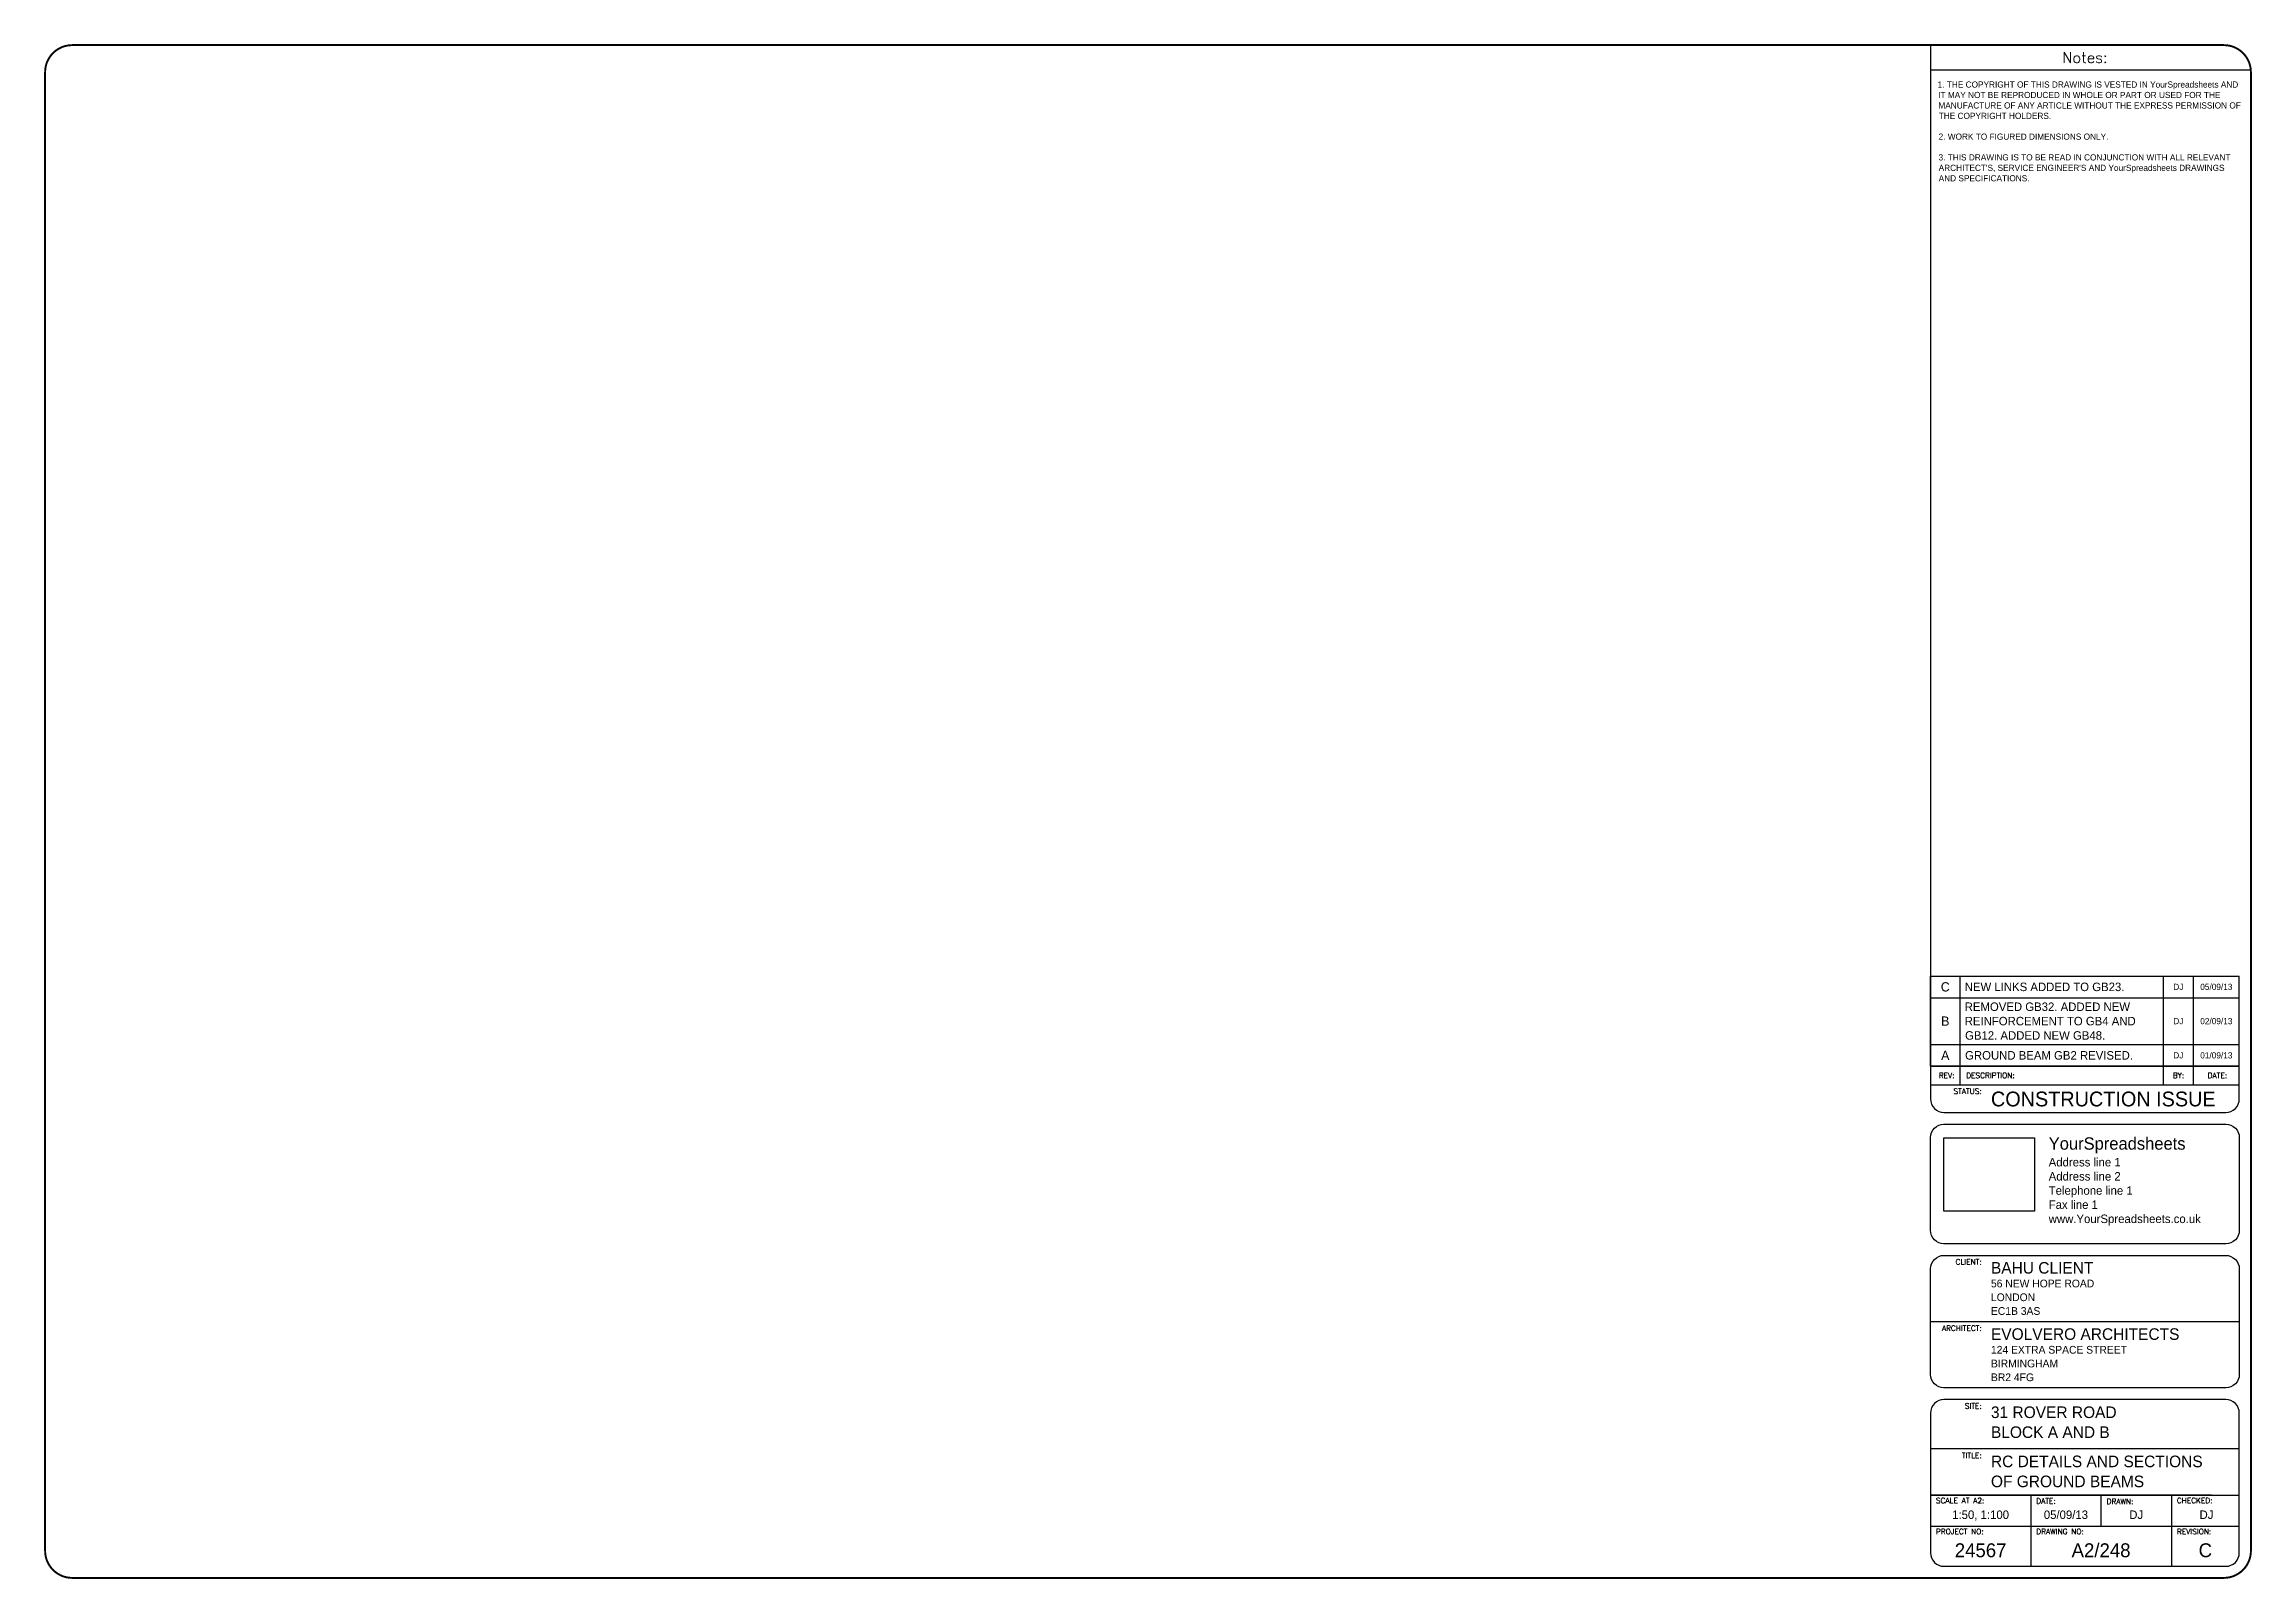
# Paper-space layout 'A2' of a CAD drawing. Extents: x 126 to 697, y 92 to 490.
import ezdxf
from ezdxf.enums import TextEntityAlignment as Align

# ---------------------------------------------------------------- set-up
doc = ezdxf.new("R2010")
doc.units = 0
doc.layers.get('0').update_dxf_attribs({"linetype": 'CONTINUOUS'})
for name, color, linetype in [('YS-TEXT-LARGE', 250, 'CONTINUOUS'), ('YS-TEXT-MEDIUM', 6, 'CONTINUOUS'), ('YS-TEXT-SMALL', 2, 'CONTINUOUS'), ('YS-TITLEBLOCK-BORDERS', 154, 'CONTINUOUS'), ('YS-TITLEBLOCK-TEXT-NONEDITABLE', 154, 'CONTINUOUS')]:
    doc.layers.add(name, color=color, linetype=linetype)
doc.styles.add('ROMANS', font='romans.shx')
doc.styles.add('YS TEXT', font='GOTHIC.TTF')
picture_1 = doc.add_image_def('image1.jpg', size_in_pixel=(739, 600))

# ---------------------------------------------------------------- blocks, each defined once
blk = doc.blocks.new('*U2')
at = {"layer": 'YS-TITLEBLOCK-BORDERS'}
for points in [[(0, 7), (100, 7)], [(0, 0), (0, 7)], [(0, 0), (100, 0)], [(9.61, 0), (9.61, 7)], [(75.41, 0), (75.41, 7)], [(85.13, 0), (85.13, 7)], [(100, 0), (100, 7)]]:
    blk.add_lwpolyline(points, dxfattribs=at)
at = {"layer": 'YS-TEXT-SMALL', "style": 'YS TEXT'}
for tag, height, p in [('rev', 3, (4.8, 3.5)), ('by', 2, (80.27, 3.5)), ('date', 2, (92.57, 3.5))]:
    blk.add_attdef(tag, text='', height=height, dxfattribs=at).set_placement(p, align=Align.MIDDLE_CENTER)
blk.add_attdef('description_001', (11.23, 2.44), '', height=2.75, dxfattribs=at)
blk = doc.blocks.new('*U11')
at = {"layer": 'YS-TITLEBLOCK-BORDERS'}
for points in [[(0, 15.17), (100, 15.17)], [(0, 0), (0, 15.17)], [(9.61, 0), (9.61, 15.17)], [(75.41, 0), (75.41, 15.17)], [(85.13, 0), (85.13, 15.17)], [(100, 0), (100, 15.17)], [(0, 0), (100, 0)]]:
    blk.add_lwpolyline(points, dxfattribs=at)
at = {"layer": 'YS-TEXT-SMALL', "style": 'YS TEXT'}
for tag, height, p in [('rev', 3, (4.8, 7.59)), ('by', 2, (80.27, 7.59)), ('date', 2, (92.57, 7.59))]:
    blk.add_attdef(tag, text='', height=height, dxfattribs=at).set_placement(p, align=Align.MIDDLE_CENTER)
blk.add_attdef('description_001', (11.23, 6.52), '', height=2.75, dxfattribs=at)
blk = doc.blocks.new('*U19')
at = {"layer": 'YS-TITLEBLOCK-BORDERS', "linetype": 'Continuous'}
blk.add_line((488.83, 391.07), (571.83, 391.07), dxfattribs=at)
at = {"layer": 'YS-TITLEBLOCK-BORDERS', "linetype": 'Continuous', "const_width": 0.5}
blk.add_lwpolyline([(7.5, 397.47), (564.83, 397.47, -0.414214), (571.83, 390.47), (571.83, 7.5, -0.414214), (564.83, 0.5), (7.5, 0.5, -0.414214), (0.5, 7.5), (0.5, 390.47, -0.414214)], format="xyb", close=True, dxfattribs=at)
at = {"layer": 'YS-TITLEBLOCK-BORDERS', "linetype": 'Continuous'}
for points in [[(488.83, 397.47), (488.83, 133.03), (568.83, 133.03)], [(496.51, 128.23), (496.51, 133.03)], [(549.16, 128.23), (549.16, 133.03)], [(556.93, 128.23), (556.93, 133.03)], [(488.83, 128.23), (568.83, 128.23)], [(488.83, 66.86), (568.83, 66.86)], [(568.83, 33.9), (488.83, 33.9)], [(561.63, 21.9), (488.83, 21.9), (568.83, 21.9)], [(514.81, 21.9), (514.81, 13.9), (514.81, 3.5)], [(533.02, 13.9), (533.02, 21.9)], [(551.23, 21.9), (551.23, 13.9), (551.23, 3.5)], [(488.83, 13.9), (568.83, 13.9)]]:
    blk.add_lwpolyline(points, dxfattribs=at)
for points in [[(492.33, 121.03), (565.33, 121.03, 0.414214), (568.83, 124.53), (568.83, 133.03), (488.83, 133.03), (488.83, 124.53, 0.414214)], [(492.33, 118.03), (565.33, 118.03, -0.414214), (568.83, 114.53), (568.83, 90.52, -0.414214), (565.33, 87.02), (492.33, 87.02, -0.414214), (488.83, 90.52), (488.83, 114.53, -0.414214)], [(488.83, 53.2), (488.83, 80.52, -0.414214), (492.33, 84.02), (565.33, 84.02, -0.414214), (568.83, 80.52), (568.83, 53.2, -0.414214), (565.33, 49.7), (492.33, 49.7, -0.414214)], [(488.83, 43.2), (488.83, 7, 0.414214), (492.33, 3.5), (565.33, 3.5, 0.414214), (568.83, 7), (568.83, 43.2, 0.414214), (565.33, 46.7), (492.33, 46.7, 0.414214)]]:
    blk.add_lwpolyline(points, format="xyb", close=True, dxfattribs=at)
at = {"layer": 'YS-TEXT-LARGE', "linetype": 'Continuous', "insert": (519.46, 114.6), "char_height": 7.2, "attachment_point": 1, "style": 'YS TEXT'}
blk.add_mtext('{\\H0.44444x;YourSpreadsheets\\P\\H0.68751x;Address line 1\\PAddress line 2\\PTelephone line 1\\PFax line 1\\Pwww.YourSpreadsheets.co.uk }', dxfattribs=at)
at = {"layer": 'YS-TEXT-MEDIUM', "style": 'YS TEXT'}
for tag, p, height in [('status', (504.5, 122.61), 3.84), ('client1', (504.5, 79.3), 3), ('client2', (504.5, 75.74), 2), ('client3', (504.5, 72.18), 2), ('client4', (504.5, 68.62), 2), ('architect1', (504.5, 62.14), 3), ('architect2', (504.5, 58.58), 2), ('architect3', (504.5, 55.02), 2), ('architect4', (504.5, 51.45), 2), ('site1', (504.5, 41.9), 3), ('site-single-line', (504.5, 38.36), 3.84), ('site2', (504.5, 36.74), 3), ('title1', (504.5, 29.17), 3), ('title-single-line', (504.5, 25.38), 3.84), ('title2', (504.5, 23.99), 3)]:
    blk.add_attdef(tag, p, '', height=height, dxfattribs=at)
for tag, height, p in [('scale', 2.2, (501.82, 16.86)), ('date', 2.2, (523.92, 16.86)), ('drawn', 2.2, (542.12, 16.86)), ('checked', 2.2, (560.33, 16.86)), ('project_number', 3.6, (501.82, 7.65)), ('drawing_number', 3.6, (533.02, 7.65)), ('revision', 3.6, (560.03, 7.65))]:
    blk.add_attdef(tag, text='', height=height, dxfattribs=at).set_placement(p, align=Align.MIDDLE_CENTER)
at = {"layer": 'YS-TEXT-SMALL', "style": 'YS TEXT'}
for tag, p in [('notes_001', (490.7, 386.47)), ('notes_002', (490.84, 383.76)), ('notes_003', (490.89, 381.05)), ('notes_004', (490.98, 378.34)), ('notes_005', (490.95, 372.97)), ('notes_006', (490.93, 367.6)), ('notes_007', (490.96, 364.89)), ('notes_008', (490.96, 362.18))]:
    blk.add_attdef(tag, p, '', height=1.6, dxfattribs=at)
at = {"layer": 'YS-TITLEBLOCK-TEXT-NONEDITABLE', "linetype": 'Continuous', "style": 'ROMANS'}
for s, insert, char_height, width, attachment_point in [('Notes:', (528.83, 394.27), 2.8, 54.776, 5), ('REV:', (493.03, 130.63), 1.4, 33.8, 5), ('STATUS:', (502.12, 127.24), 1.4, 30.1429, 3), ('DESCRIPTION:', (498.09, 130.63), 1.4, 33.8, 4), ('BY:', (553.06, 130.63), 1.4, 33.8, 5), ('DATE:', (563.16, 130.63), 1.4, 33.8, 5), ('CLIENT:', (502.12, 83.04), 1.4, 30.1429, 3), ('ARCHITECT:', (502.12, 65.88), 1.4, 30.1429, 3), ('SITE:', (502.12, 45.71), 1.4, 30.1429, 3), ('TITLE:', (502.12, 32.91), 1.4, 30.1429, 3), ('SCALE AT A2:', (490.25, 21.22), 1.4, 30.1429, 1), ('DATE:', (516.24, 21.11), 1.4, 29.9645, 1), ('DRAWN:', (534.45, 21.01), 1.4, 30.1429, 1), ('CHECKED:', (552.65, 21.23), 1.4, 30.1429, 1), ('PROJECT NO:', (490.25, 13.2), 1.4, 30.1429, 1), ('DRAWING NO:', (516.24, 13.2), 1.4, 30.1429, 1), ('REVISION:', (552.68, 13.2), 1.4, 30.1429, 1)]:
    blk.add_mtext(s, dxfattribs=dict(at, insert=insert, char_height=char_height, width=width, attachment_point=attachment_point))
image = blk.add_image(picture_1, insert=(492.3, 95.44), size_in_units=(23.44, 19.04))
image.dxf.flags = 7

psp = doc.layouts.new('A2')

# ---------------------------------------------------------------- block references
ref = psp.add_blockref('*U19', (125.28, 91.98))
ref.add_attrib('client1', 'BAHU CLIENT', (629.78, 171.28), dxfattribs={"layer": 'YS-TEXT-MEDIUM', "height": 3, "style": 'YS TEXT'})
ref.add_attrib('client2', '56 NEW HOPE ROAD', (629.78, 167.72), dxfattribs={"layer": 'YS-TEXT-MEDIUM', "height": 2, "style": 'YS TEXT'})
ref.add_attrib('client3', 'LONDON', (629.78, 164.16), dxfattribs={"layer": 'YS-TEXT-MEDIUM', "height": 2, "style": 'YS TEXT'})
ref.add_attrib('client4', 'EC1B 3AS', (629.78, 160.6), dxfattribs={"layer": 'YS-TEXT-MEDIUM', "height": 2, "style": 'YS TEXT'})
ref.add_attrib('architect1', 'EVOLVERO ARCHITECTS', (629.78, 154.12), dxfattribs={"layer": 'YS-TEXT-MEDIUM', "height": 3, "style": 'YS TEXT'})
ref.add_attrib('architect2', '124 EXTRA SPACE STREET', (629.78, 150.56), dxfattribs={"layer": 'YS-TEXT-MEDIUM', "height": 2, "style": 'YS TEXT'})
ref.add_attrib('architect3', 'BIRMINGHAM', (629.78, 147), dxfattribs={"layer": 'YS-TEXT-MEDIUM', "height": 2, "style": 'YS TEXT'})
ref.add_attrib('architect4', 'BR2 4FG', (629.78, 143.43), dxfattribs={"layer": 'YS-TEXT-MEDIUM', "height": 2, "style": 'YS TEXT'})
ref.add_attrib('site1', '31 ROVER ROAD', (629.78, 133.88), dxfattribs={"layer": 'YS-TEXT-MEDIUM', "height": 3, "style": 'YS TEXT'})
ref.add_attrib('site2', 'BLOCK A AND B', (629.78, 128.72), dxfattribs={"layer": 'YS-TEXT-MEDIUM', "height": 3, "style": 'YS TEXT'})
ref.add_attrib('title1', 'RC DETAILS AND SECTIONS', (629.78, 121.15), dxfattribs={"layer": 'YS-TEXT-MEDIUM', "height": 3, "style": 'YS TEXT'})
ref.add_attrib('title2', 'OF GROUND BEAMS', (629.78, 115.97), dxfattribs={"layer": 'YS-TEXT-MEDIUM', "height": 3, "style": 'YS TEXT'})
ref.add_attrib('status', 'CONSTRUCTION ISSUE', (629.78, 214.59), dxfattribs={"layer": 'YS-TEXT-MEDIUM', "height": 3.84, "style": 'YS TEXT'})
ref.add_attrib('scale', '1:50, 1:100', dxfattribs={"layer": 'YS-TEXT-MEDIUM', "height": 2.2, "style": 'YS TEXT'}).set_placement((627.1, 108.84), align=Align.MIDDLE_CENTER)
ref.add_attrib('date', '05/09/13', dxfattribs={"layer": 'YS-TEXT-MEDIUM', "height": 2.2, "style": 'YS TEXT'}).set_placement((649.2, 108.84), align=Align.MIDDLE_CENTER)
ref.add_attrib('drawn', 'DJ', dxfattribs={"layer": 'YS-TEXT-MEDIUM', "height": 2.2, "style": 'YS TEXT'}).set_placement((667.4, 108.84), align=Align.MIDDLE_CENTER)
ref.add_attrib('checked', 'DJ', dxfattribs={"layer": 'YS-TEXT-MEDIUM', "height": 2.2, "style": 'YS TEXT'}).set_placement((685.61, 108.84), align=Align.MIDDLE_CENTER)
ref.add_attrib('project_number', '24567', dxfattribs={"layer": 'YS-TEXT-MEDIUM', "height": 3.6, "style": 'YS TEXT'}).set_placement((627.1, 99.63), align=Align.MIDDLE_CENTER)
ref.add_attrib('drawing_number', 'A2/248', dxfattribs={"layer": 'YS-TEXT-MEDIUM', "height": 3.6, "style": 'YS TEXT'}).set_placement((658.3, 99.63), align=Align.MIDDLE_CENTER)
ref.add_attrib('revision', 'C', dxfattribs={"layer": 'YS-TEXT-MEDIUM', "height": 3.6, "style": 'YS TEXT'}).set_placement((685.31, 99.63), align=Align.MIDDLE_CENTER)
ref.add_attrib('notes_001', '1. THE COPYRIGHT OF THIS DRAWING IS VESTED IN YourSpreadsheets AND', (615.97, 478.45), dxfattribs={"layer": 'YS-TEXT-SMALL', "height": 1.6, "style": 'YS TEXT'})
ref.add_attrib('notes_002', 'IT MAY NOT BE REPRODUCED IN WHOLE OR PART OR USED FOR THE', (616.12, 475.74), dxfattribs={"layer": 'YS-TEXT-SMALL', "height": 1.6, "style": 'YS TEXT'})
ref.add_attrib('notes_003', 'MANUFACTURE OF ANY ARTICLE WITHOUT THE EXPRESS PERMISSION OF', (616.17, 473.03), dxfattribs={"layer": 'YS-TEXT-SMALL', "height": 1.6, "style": 'YS TEXT'})
ref.add_attrib('notes_004', 'THE COPYRIGHT HOLDERS.', (616.26, 470.33), dxfattribs={"layer": 'YS-TEXT-SMALL', "height": 1.6, "style": 'YS TEXT'})
ref.add_attrib('notes_005', '2. WORK TO FIGURED DIMENSIONS ONLY.', (616.22, 464.95), dxfattribs={"layer": 'YS-TEXT-SMALL', "height": 1.6, "style": 'YS TEXT'})
ref.add_attrib('notes_006', '3. THIS DRAWING IS TO BE READ IN CONJUNCTION WITH ALL RELEVANT', (616.21, 459.58), dxfattribs={"layer": 'YS-TEXT-SMALL', "height": 1.6, "style": 'YS TEXT'})
ref.add_attrib('notes_007', "ARCHITECT'S, SERVICE ENGINEER'S AND YourSpreadsheets DRAWINGS", (616.24, 456.87), dxfattribs={"layer": 'YS-TEXT-SMALL', "height": 1.6, "style": 'YS TEXT'})
ref.add_attrib('notes_008', 'AND SPECIFICATIONS.', (616.24, 454.17), dxfattribs={"layer": 'YS-TEXT-SMALL', "height": 1.6, "style": 'YS TEXT'})
ref = psp.add_blockref('*U2', (614.11, 242.75), dxfattribs=dict(xscale=0.8, yscale=0.8, zscale=0.8))
ref.add_attrib('rev', 'C', dxfattribs={"layer": 'YS-TEXT-SMALL', "height": 2.4, "style": 'YS TEXT'}).set_placement((617.95, 245.55), align=Align.MIDDLE_CENTER)
ref.add_attrib('description_001', 'NEW LINKS ADDED TO GB23.', (622.99, 244.45), dxfattribs={"layer": 'YS-TEXT-SMALL', "height": 2.2, "style": 'YS TEXT'})
ref.add_attrib('by', 'DJ', dxfattribs={"layer": 'YS-TEXT-SMALL', "height": 1.6, "style": 'YS TEXT'}).set_placement((678.32, 245.55), align=Align.MIDDLE_CENTER)
ref.add_attrib('date', '05/09/13', dxfattribs={"layer": 'YS-TEXT-SMALL', "height": 1.6, "style": 'YS TEXT'}).set_placement((688.16, 245.55), align=Align.MIDDLE_CENTER)
ref = psp.add_blockref('*U11', (614.11, 230.61), dxfattribs=dict(xscale=0.8, yscale=0.8, zscale=0.8))
ref.add_attrib('rev', 'B', dxfattribs={"layer": 'YS-TEXT-SMALL', "height": 2.4, "style": 'YS TEXT'}).set_placement((617.95, 236.68), align=Align.MIDDLE_CENTER)
ref.add_attrib('description_001', 'REMOVED GB32. ADDED NEW', (622.98, 239.3), dxfattribs={"layer": 'YS-TEXT-SMALL', "height": 2.2, "style": 'YS TEXT'})
ref.add_attrib('by', 'DJ', dxfattribs={"layer": 'YS-TEXT-SMALL', "height": 1.6, "style": 'YS TEXT'}).set_placement((678.32, 236.68), align=Align.MIDDLE_CENTER)
ref.add_attrib('date', '02/09/13', dxfattribs={"layer": 'YS-TEXT-SMALL', "height": 1.6, "style": 'YS TEXT'}).set_placement((688.16, 236.68), align=Align.MIDDLE_CENTER)
ref.add_attrib('description_002', 'REINFORCEMENT TO GB4 AND', (622.98, 235.58), dxfattribs={"layer": 'YS-TEXT-SMALL', "height": 2.2, "style": 'YS TEXT'})
ref.add_attrib('description_003', 'GB12. ADDED NEW GB48.', (623.08, 231.86), dxfattribs={"layer": 'YS-TEXT-SMALL', "height": 2.2, "style": 'YS TEXT'})
ref = psp.add_blockref('*U2', (614.11, 225.01), dxfattribs=dict(xscale=0.8, yscale=0.8, zscale=0.8))
ref.add_attrib('rev', 'A', dxfattribs={"layer": 'YS-TEXT-SMALL', "height": 2.4, "style": 'YS TEXT'}).set_placement((617.95, 227.81), align=Align.MIDDLE_CENTER)
ref.add_attrib('description_001', 'GROUND BEAM GB2 REVISED.', (623.08, 226.71), dxfattribs={"layer": 'YS-TEXT-SMALL', "height": 2.2, "style": 'YS TEXT'})
ref.add_attrib('by', 'DJ', dxfattribs={"layer": 'YS-TEXT-SMALL', "height": 1.6, "style": 'YS TEXT'}).set_placement((678.32, 227.81), align=Align.MIDDLE_CENTER)
ref.add_attrib('date', '01/09/13', dxfattribs={"layer": 'YS-TEXT-SMALL', "height": 1.6, "style": 'YS TEXT'}).set_placement((688.16, 227.81), align=Align.MIDDLE_CENTER)

doc.saveas('drawing.dxf')
